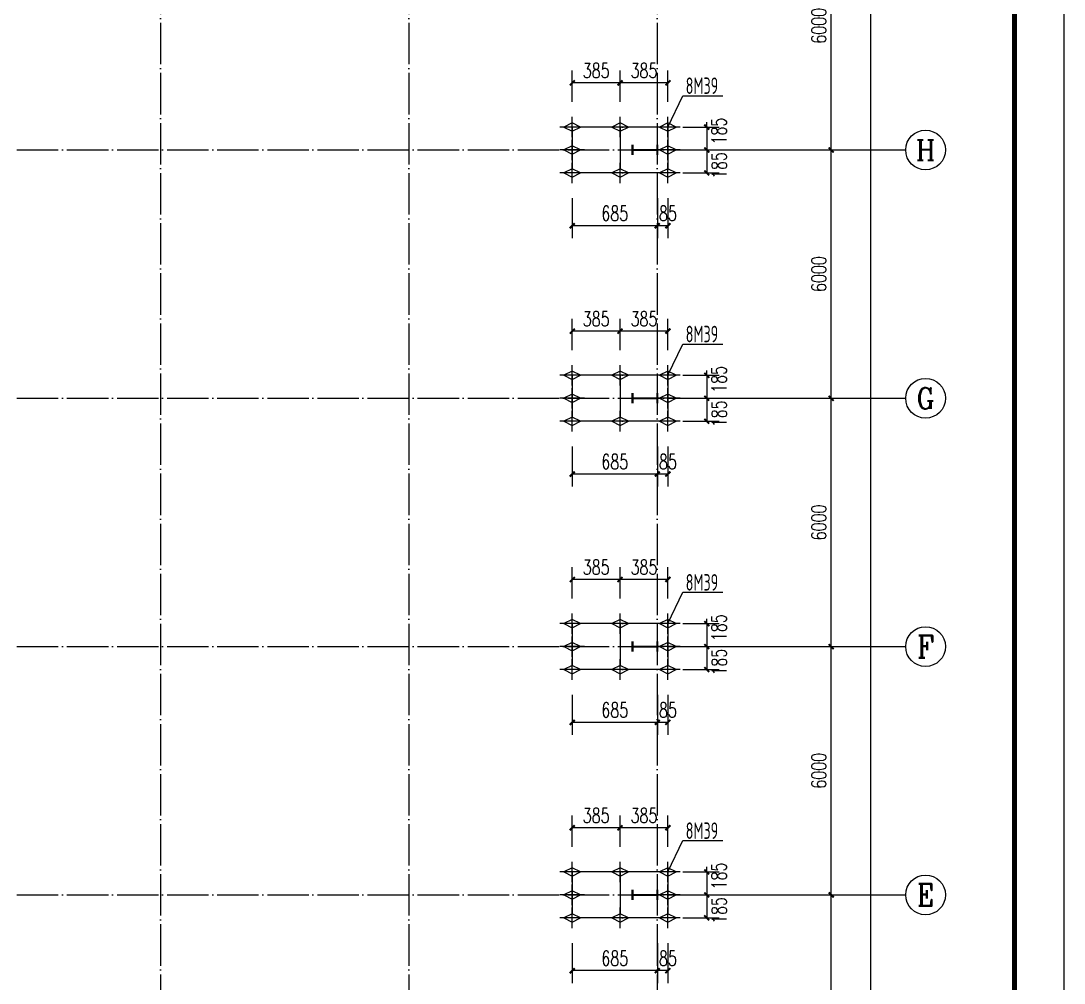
# Model space of a CAD drawing. Extents: x 14207793 to 14719554, y -1675802 to -1228715.
# Drawn here: x 14296405 to 14321605, y -1417182 to -1393930 of the extents above; entities that cross this region are included whole.
import ezdxf
from ezdxf.enums import TextEntityAlignment as Align

# ---------------------------------------------------------------- set-up
doc = ezdxf.new("R2010")
doc.units = 0
doc.header["$LTSCALE"] = 500
doc.header["$MEASUREMENT"] = 0
doc.linetypes.add('DOTE', pattern=[2.42, 2, -0.2, 0.02, -0.2])
doc.layers.get('0').update_dxf_attribs({"linetype": 'CONTINUOUS'})
doc.layers.get('DEFPOINTS').update_dxf_attribs({"color": 140, "linetype": 'CONTINUOUS'})
for name, color, linetype in [('AXIS', 3, 'CONTINUOUS'), ('AXIS_TEXT', 7, 'CONTINUOUS'), ('BOLT', 2, 'CONTINUOUS'), ('DIM', 3, 'CONTINUOUS'), ('DOTE', 8, 'DOTE'), ('PUB_TITLE', 4, 'CONTINUOUS')]:
    doc.layers.add(name, color=color, linetype=linetype)
doc.styles.add('_TCH_AXIS', font='COMPLEX', dxfattribs={"bigfont": 'GBCBIG'})
doc.styles.add('_TCH_DIM_T3', font='SIMPLEX', dxfattribs={"width": 0.705882, "bigfont": 'GBCBIG'})
doc.styles.add('COMPLEX', font='COMPLEX')
doc.styles.add('TSSD_REIN', font='Tssdeng.shx', dxfattribs={"width": 0.65, "bigfont": 'hztxt.shx'})
doc.dimstyles.new('_TCH_ARCH&&120', dxfattribs={"dimtxt": 357, "dimasz": 120, "dimexe": 300, "dimexo": 360, "dimgap": 120, "dimtad": 1, "dimdec": 0, "dimzin": 0, "dimdsep": 46, "dimtxsty": '_TCH_DIM_T3', "dimblk": 'ARCHTICK', "dimcen": 0.09, "dimclrt": 7, "dimazin": 2, "dimtfac": 1, "dimtdec": 0, "dimtix": 1, "dimtmove": 2, "dimatfit": 3, "dimfxl": 0, "dimtolj": 1, "dimtzin": 0, "dimarcsym": 0})

# ---------------------------------------------------------------- blocks, each defined once
blk = doc.blocks.new('_ArchTick')
at = {"color": 0, "linetype": 'ByBlock', "const_width": 0.4}
blk.add_lwpolyline([(-0.5, -0.5), (0.5, 0.5)], dxfattribs=at)
blk = doc.blocks.new('*D135')
at = {"layer": 'AXIS', "color": 0, "lineweight": -2}
for p, q in [((14313338.5228, -1415050), (14316278.5228, -1415050)), ((14315978.5228, -1421050), (14315978.5228, -1415050)), ((14313338.5228, -1421050), (14316278.5228, -1421050))]:
    blk.add_line(p, q, dxfattribs=at)
at = {"layer": 'DEFPOINTS', "color": 0}
for p in [(14312978.5228, -1415050), (14315978.5228, -1415050), (14312978.5228, -1421050)]:
    blk.add_point(p, dxfattribs=at)
at = {"layer": 'AXIS', "color": 0, "lineweight": -2, "xscale": 120, "yscale": 120, "zscale": 120}
for p, rotation in [((14315978.5228, -1415050), 90), ((14315978.5228, -1421050), 270)]:
    blk.add_blockref('_ArchTick', p, dxfattribs=dict(at, rotation=rotation))
at = {"layer": 'AXIS', "color": 7, "insert": (14315680.0228, -1418050), "char_height": 357, "attachment_point": 5, "rotation": 90, "style": '_TCH_DIM_T3'}
blk.add_mtext('\\A1;6000', dxfattribs=at)
blk = doc.blocks.new('*D136')
at = {"layer": 'AXIS', "color": 0, "lineweight": -2}
for p, q in [((14313338.5228, -1409050), (14316278.5228, -1409050)), ((14315978.5228, -1415050), (14315978.5228, -1409050)), ((14313338.5228, -1415050), (14316278.5228, -1415050))]:
    blk.add_line(p, q, dxfattribs=at)
at = {"layer": 'DEFPOINTS', "color": 0}
for p in [(14312978.5228, -1409050), (14315978.5228, -1409050), (14312978.5228, -1415050)]:
    blk.add_point(p, dxfattribs=at)
at = {"layer": 'AXIS', "color": 0, "lineweight": -2, "xscale": 120, "yscale": 120, "zscale": 120}
for p, rotation in [((14315978.5228, -1409050), 90), ((14315978.5228, -1415050), 270)]:
    blk.add_blockref('_ArchTick', p, dxfattribs=dict(at, rotation=rotation))
at = {"layer": 'AXIS', "color": 7, "insert": (14315680.0228, -1412050), "char_height": 357, "attachment_point": 5, "rotation": 90, "style": '_TCH_DIM_T3'}
blk.add_mtext('\\A1;6000', dxfattribs=at)
blk = doc.blocks.new('*D137')
at = {"layer": 'AXIS', "color": 0, "lineweight": -2}
for p, q in [((14313338.5228, -1403050), (14316278.5228, -1403050)), ((14315978.5228, -1409050), (14315978.5228, -1403050)), ((14313338.5228, -1409050), (14316278.5228, -1409050))]:
    blk.add_line(p, q, dxfattribs=at)
at = {"layer": 'DEFPOINTS', "color": 0}
for p in [(14312978.5228, -1403050), (14315978.5228, -1403050), (14312978.5228, -1409050)]:
    blk.add_point(p, dxfattribs=at)
at = {"layer": 'AXIS', "color": 0, "lineweight": -2, "xscale": 120, "yscale": 120, "zscale": 120}
for p, rotation in [((14315978.5228, -1403050), 90), ((14315978.5228, -1409050), 270)]:
    blk.add_blockref('_ArchTick', p, dxfattribs=dict(at, rotation=rotation))
at = {"layer": 'AXIS', "color": 7, "insert": (14315680.0228, -1406050), "char_height": 357, "attachment_point": 5, "rotation": 90, "style": '_TCH_DIM_T3'}
blk.add_mtext('\\A1;6000', dxfattribs=at)
blk = doc.blocks.new('*D138')
at = {"layer": 'AXIS', "color": 0, "lineweight": -2}
for p, q in [((14313338.5228, -1397050), (14316278.5228, -1397050)), ((14315978.5228, -1403050), (14315978.5228, -1397050)), ((14313338.5228, -1403050), (14316278.5228, -1403050))]:
    blk.add_line(p, q, dxfattribs=at)
at = {"layer": 'DEFPOINTS', "color": 0}
for p in [(14312978.5228, -1397050), (14315978.5228, -1397050), (14312978.5228, -1403050)]:
    blk.add_point(p, dxfattribs=at)
at = {"layer": 'AXIS', "color": 0, "lineweight": -2, "xscale": 120, "yscale": 120, "zscale": 120}
for p, rotation in [((14315978.5228, -1397050), 90), ((14315978.5228, -1403050), 270)]:
    blk.add_blockref('_ArchTick', p, dxfattribs=dict(at, rotation=rotation))
at = {"layer": 'AXIS', "color": 7, "insert": (14315680.0228, -1400050), "char_height": 357, "attachment_point": 5, "rotation": 90, "style": '_TCH_DIM_T3'}
blk.add_mtext('\\A1;6000', dxfattribs=at)
blk = doc.blocks.new('*D139')
at = {"layer": 'AXIS', "color": 0, "lineweight": -2}
for p, q in [((14313338.5228, -1391050), (14316278.5228, -1391050)), ((14315978.5228, -1397050), (14315978.5228, -1391050)), ((14313338.5228, -1397050), (14316278.5228, -1397050))]:
    blk.add_line(p, q, dxfattribs=at)
at = {"layer": 'DEFPOINTS', "color": 0}
for p in [(14312978.5228, -1391050), (14315978.5228, -1391050), (14312978.5228, -1397050)]:
    blk.add_point(p, dxfattribs=at)
at = {"layer": 'AXIS', "color": 0, "lineweight": -2, "xscale": 120, "yscale": 120, "zscale": 120}
for p, rotation in [((14315978.5228, -1391050), 90), ((14315978.5228, -1397050), 270)]:
    blk.add_blockref('_ArchTick', p, dxfattribs=dict(at, rotation=rotation))
at = {"layer": 'AXIS', "color": 7, "insert": (14315680.0228, -1394050), "char_height": 357, "attachment_point": 5, "rotation": 90, "style": '_TCH_DIM_T3'}
blk.add_mtext('\\A1;6000', dxfattribs=at)
blk = doc.blocks.new('*D150')
at = {"layer": 'AXIS', "color": 0, "lineweight": -2}
for p, q in [((14313338.5228, -1331050), (14317238.5228, -1331050)), ((14316938.5228, -1441450), (14316938.5228, -1331050)), ((14313338.5228, -1441450), (14317238.5228, -1441450))]:
    blk.add_line(p, q, dxfattribs=at)
at = {"layer": 'DEFPOINTS', "color": 0}
for p in [(14312978.5228, -1331050), (14316938.5228, -1331050), (14312978.5228, -1441450)]:
    blk.add_point(p, dxfattribs=at)
at = {"layer": 'AXIS', "color": 0, "lineweight": -2, "xscale": 120, "yscale": 120, "zscale": 120}
for p, rotation in [((14316938.5228, -1331050), 90), ((14316938.5228, -1441450), 270)]:
    blk.add_blockref('_ArchTick', p, dxfattribs=dict(at, rotation=rotation))
at = {"layer": 'AXIS', "color": 7, "insert": (14316640.0228, -1386250), "char_height": 357, "attachment_point": 5, "rotation": 90, "style": '_TCH_DIM_T3'}
blk.add_mtext('\\A1;110400', dxfattribs=at)
blk = doc.blocks.new('_AXISO')
blk.add_circle((0, 0), 0.5)
at = {"layer": 'AXIS_TEXT', "style": 'COMPLEX', "width": 1.041667}
blk.add_attdef('A', text='', height=0.56, dxfattribs=at).set_placement((-0.25, -0.28), (0.25, -0.28), align=Align.FIT)
blk = doc.blocks.new('A$C3FC647B0')
at = {"color": 6, "const_width": 50}
for points in [[(0, 125), (0, -125)], [(0, 0), (600, 0)], [(600, 125), (600, -125)]]:
    blk.add_lwpolyline(points, dxfattribs=at)
blk = doc.blocks.new('A$C373D4424')
at = {"layer": 'BOLT'}
for p, q in [((-300, 0), (300, 0)), ((0, -248), (0, 248))]:
    blk.add_line(p, q, dxfattribs=at)
blk.add_lwpolyline([(0, -100), (-200, 0), (0, 100), (200, 0)], close=True, dxfattribs=at)
blk = doc.blocks.new('*D1392')
at = {"layer": 'AXIS', "color": 0, "lineweight": -2}
for p, q in [((14312394, -1396495), (14313272, -1396495)), ((14312972, -1396495), (14312972, -1396375)), ((14312972, -1396495), (14312972, -1397050)), ((14312394, -1397050), (14313272, -1397050)), ((14312972, -1397050), (14312972, -1397170))]:
    blk.add_line(p, q, dxfattribs=at)
at = {"layer": 'DEFPOINTS', "color": 0}
for p in [(14312034, -1396495), (14312034, -1397050), (14312972, -1397050)]:
    blk.add_point(p, dxfattribs=at)
at = {"layer": 'AXIS', "color": 0, "lineweight": -2, "xscale": 120, "yscale": 120, "zscale": 120}
for p, rotation in [((14312972, -1396495), 270), ((14312972, -1397050), 90)]:
    blk.add_blockref('_ArchTick', p, dxfattribs=dict(at, rotation=rotation))
at = {"layer": 'AXIS', "color": 7, "insert": (14313267, -1396593), "char_height": 357, "attachment_point": 5, "rotation": 90, "style": '_TCH_DIM_T3'}
blk.add_mtext('\\A1;185', dxfattribs=at)
blk = doc.blocks.new('*D1393')
at = {"layer": 'AXIS', "color": 0, "lineweight": -2}
for p, q in [((14312394, -1397050), (14313272, -1397050)), ((14312972, -1397050), (14312972, -1397605)), ((14312394, -1397605), (14313272, -1397605))]:
    blk.add_line(p, q, dxfattribs=at)
at = {"layer": 'DEFPOINTS', "color": 0}
for p in [(14312034, -1397050), (14312034, -1397605), (14312972, -1397605)]:
    blk.add_point(p, dxfattribs=at)
at = {"layer": 'AXIS', "color": 0, "lineweight": -2, "xscale": 120, "yscale": 120, "zscale": 120}
for p, rotation in [((14312972, -1397050), 90), ((14312972, -1397605), 270)]:
    blk.add_blockref('_ArchTick', p, dxfattribs=dict(at, rotation=rotation))
at = {"layer": 'AXIS', "color": 7, "insert": (14313270, -1397425), "char_height": 357, "attachment_point": 5, "rotation": 90, "style": '_TCH_DIM_T3'}
blk.add_mtext('\\A1;185', dxfattribs=at)
blk = doc.blocks.new('*D1394')
at = {"layer": 'AXIS', "color": 0, "lineweight": -2}
for p, q in [((14311779, -1398212), (14311779, -1399180)), ((14312034, -1398212), (14312034, -1399180)), ((14312034, -1398880), (14311779, -1398880))]:
    blk.add_line(p, q, dxfattribs=at)
at = {"layer": 'DEFPOINTS', "color": 0}
for p in [(14311779, -1397852), (14312034, -1397852), (14311779, -1398880)]:
    blk.add_point(p, dxfattribs=at)
at = {"layer": 'AXIS', "color": 0, "lineweight": -2, "xscale": 120, "yscale": 120, "zscale": 120, "rotation": 180}
blk.add_blockref('_ArchTick', (14311779, -1398880), dxfattribs=at)
at = {"layer": 'AXIS', "color": 0, "lineweight": -2, "xscale": 120, "yscale": 120, "zscale": 120}
blk.add_blockref('_ArchTick', (14312034, -1398880), dxfattribs=at)
at = {"layer": 'AXIS', "color": 7, "insert": (14312034, -1398582), "char_height": 357, "attachment_point": 5, "style": '_TCH_DIM_T3'}
blk.add_mtext('\\A1;85', dxfattribs=at)
blk = doc.blocks.new('*D1395')
at = {"layer": 'AXIS', "color": 0, "lineweight": -2}
for p, q in [((14309724, -1398213), (14309724, -1399180)), ((14311779, -1398213), (14311779, -1399180)), ((14311779, -1398880), (14309724, -1398880))]:
    blk.add_line(p, q, dxfattribs=at)
at = {"layer": 'DEFPOINTS', "color": 0}
for p in [(14309724, -1397853), (14311779, -1397853), (14309724, -1398880)]:
    blk.add_point(p, dxfattribs=at)
at = {"layer": 'AXIS', "color": 0, "lineweight": -2, "xscale": 120, "yscale": 120, "zscale": 120, "rotation": 180}
blk.add_blockref('_ArchTick', (14309724, -1398880), dxfattribs=at)
at = {"layer": 'AXIS', "color": 0, "lineweight": -2, "xscale": 120, "yscale": 120, "zscale": 120}
blk.add_blockref('_ArchTick', (14311779, -1398880), dxfattribs=at)
at = {"layer": 'AXIS', "color": 7, "insert": (14310751, -1398582), "char_height": 357, "attachment_point": 5, "style": '_TCH_DIM_T3'}
blk.add_mtext('\\A1;685', dxfattribs=at)
blk = doc.blocks.new('*D1396')
at = {"layer": 'AXIS', "color": 0, "lineweight": -2}
for p, q in [((14310879, -1395888), (14310879, -1395128)), ((14312034, -1395888), (14312034, -1395128)), ((14312034, -1395428), (14310879, -1395428))]:
    blk.add_line(p, q, dxfattribs=at)
at = {"layer": 'DEFPOINTS', "color": 0}
for p in [(14310879, -1395428), (14310879, -1396248), (14312034, -1396248)]:
    blk.add_point(p, dxfattribs=at)
at = {"layer": 'AXIS', "color": 0, "lineweight": -2, "xscale": 120, "yscale": 120, "zscale": 120, "rotation": 180}
blk.add_blockref('_ArchTick', (14310879, -1395428), dxfattribs=at)
at = {"layer": 'AXIS', "color": 0, "lineweight": -2, "xscale": 120, "yscale": 120, "zscale": 120}
blk.add_blockref('_ArchTick', (14312034, -1395428), dxfattribs=at)
at = {"layer": 'AXIS', "color": 7, "insert": (14311456, -1395129), "char_height": 357, "attachment_point": 5, "style": '_TCH_DIM_T3'}
blk.add_mtext('\\A1;385', dxfattribs=at)
blk = doc.blocks.new('*D1397')
at = {"layer": 'AXIS', "color": 0, "lineweight": -2}
for p, q in [((14309724, -1395888), (14309724, -1395128)), ((14310879, -1395888), (14310879, -1395128)), ((14310879, -1395428), (14309724, -1395428))]:
    blk.add_line(p, q, dxfattribs=at)
at = {"layer": 'DEFPOINTS', "color": 0}
for p in [(14309724, -1395428), (14309724, -1396248), (14310879, -1396248)]:
    blk.add_point(p, dxfattribs=at)
at = {"layer": 'AXIS', "color": 0, "lineweight": -2, "xscale": 120, "yscale": 120, "zscale": 120, "rotation": 180}
blk.add_blockref('_ArchTick', (14309724, -1395428), dxfattribs=at)
at = {"layer": 'AXIS', "color": 0, "lineweight": -2, "xscale": 120, "yscale": 120, "zscale": 120}
blk.add_blockref('_ArchTick', (14310879, -1395428), dxfattribs=at)
at = {"layer": 'AXIS', "color": 7, "insert": (14310301, -1395129), "char_height": 357, "attachment_point": 5, "style": '_TCH_DIM_T3'}
blk.add_mtext('\\A1;385', dxfattribs=at)
blk = doc.blocks.new('*D1398')
at = {"layer": 'AXIS', "color": 0, "lineweight": -2}
for p, q in [((14312972, -1402495), (14312972, -1402375)), ((14312394, -1402495), (14313272, -1402495)), ((14312972, -1402495), (14312972, -1403050)), ((14312394, -1403050), (14313272, -1403050)), ((14312972, -1403050), (14312972, -1403170))]:
    blk.add_line(p, q, dxfattribs=at)
at = {"layer": 'DEFPOINTS', "color": 0}
for p in [(14312034, -1402495), (14312034, -1403050), (14312972, -1403050)]:
    blk.add_point(p, dxfattribs=at)
at = {"layer": 'AXIS', "color": 0, "lineweight": -2, "xscale": 120, "yscale": 120, "zscale": 120}
for p, rotation in [((14312972, -1402495), 270), ((14312972, -1403050), 90)]:
    blk.add_blockref('_ArchTick', p, dxfattribs=dict(at, rotation=rotation))
at = {"layer": 'AXIS', "color": 7, "insert": (14313267, -1402593), "char_height": 357, "attachment_point": 5, "rotation": 90, "style": '_TCH_DIM_T3'}
blk.add_mtext('\\A1;185', dxfattribs=at)
blk = doc.blocks.new('*D1399')
at = {"layer": 'AXIS', "color": 0, "lineweight": -2}
for p, q in [((14312394, -1403050), (14313272, -1403050)), ((14312972, -1403050), (14312972, -1403605)), ((14312394, -1403605), (14313272, -1403605))]:
    blk.add_line(p, q, dxfattribs=at)
at = {"layer": 'DEFPOINTS', "color": 0}
for p in [(14312034, -1403050), (14312034, -1403605), (14312972, -1403605)]:
    blk.add_point(p, dxfattribs=at)
at = {"layer": 'AXIS', "color": 0, "lineweight": -2, "xscale": 120, "yscale": 120, "zscale": 120}
for p, rotation in [((14312972, -1403050), 90), ((14312972, -1403605), 270)]:
    blk.add_blockref('_ArchTick', p, dxfattribs=dict(at, rotation=rotation))
at = {"layer": 'AXIS', "color": 7, "insert": (14313270, -1403425), "char_height": 357, "attachment_point": 5, "rotation": 90, "style": '_TCH_DIM_T3'}
blk.add_mtext('\\A1;185', dxfattribs=at)
blk = doc.blocks.new('*D1400')
at = {"layer": 'AXIS', "color": 0, "lineweight": -2}
for p, q in [((14311779, -1404212), (14311779, -1405180)), ((14312034, -1404212), (14312034, -1405180)), ((14312034, -1404880), (14311779, -1404880))]:
    blk.add_line(p, q, dxfattribs=at)
at = {"layer": 'DEFPOINTS', "color": 0}
for p in [(14311779, -1403852), (14312034, -1403852), (14311779, -1404880)]:
    blk.add_point(p, dxfattribs=at)
at = {"layer": 'AXIS', "color": 0, "lineweight": -2, "xscale": 120, "yscale": 120, "zscale": 120, "rotation": 180}
blk.add_blockref('_ArchTick', (14311779, -1404880), dxfattribs=at)
at = {"layer": 'AXIS', "color": 0, "lineweight": -2, "xscale": 120, "yscale": 120, "zscale": 120}
blk.add_blockref('_ArchTick', (14312034, -1404880), dxfattribs=at)
at = {"layer": 'AXIS', "color": 7, "insert": (14312034, -1404582), "char_height": 357, "attachment_point": 5, "style": '_TCH_DIM_T3'}
blk.add_mtext('\\A1;85', dxfattribs=at)
blk = doc.blocks.new('*D1401')
at = {"layer": 'AXIS', "color": 0, "lineweight": -2}
for p, q in [((14309724, -1404213), (14309724, -1405180)), ((14311779, -1404213), (14311779, -1405180)), ((14311779, -1404880), (14309724, -1404880))]:
    blk.add_line(p, q, dxfattribs=at)
at = {"layer": 'DEFPOINTS', "color": 0}
for p in [(14309724, -1403853), (14311779, -1403853), (14309724, -1404880)]:
    blk.add_point(p, dxfattribs=at)
at = {"layer": 'AXIS', "color": 0, "lineweight": -2, "xscale": 120, "yscale": 120, "zscale": 120, "rotation": 180}
blk.add_blockref('_ArchTick', (14309724, -1404880), dxfattribs=at)
at = {"layer": 'AXIS', "color": 0, "lineweight": -2, "xscale": 120, "yscale": 120, "zscale": 120}
blk.add_blockref('_ArchTick', (14311779, -1404880), dxfattribs=at)
at = {"layer": 'AXIS', "color": 7, "insert": (14310751, -1404582), "char_height": 357, "attachment_point": 5, "style": '_TCH_DIM_T3'}
blk.add_mtext('\\A1;685', dxfattribs=at)
blk = doc.blocks.new('*D1402')
at = {"layer": 'AXIS', "color": 0, "lineweight": -2}
for p, q in [((14310879, -1401888), (14310879, -1401128)), ((14312034, -1401888), (14312034, -1401128)), ((14312034, -1401428), (14310879, -1401428))]:
    blk.add_line(p, q, dxfattribs=at)
at = {"layer": 'DEFPOINTS', "color": 0}
for p in [(14310879, -1401428), (14310879, -1402248), (14312034, -1402248)]:
    blk.add_point(p, dxfattribs=at)
at = {"layer": 'AXIS', "color": 0, "lineweight": -2, "xscale": 120, "yscale": 120, "zscale": 120, "rotation": 180}
blk.add_blockref('_ArchTick', (14310879, -1401428), dxfattribs=at)
at = {"layer": 'AXIS', "color": 0, "lineweight": -2, "xscale": 120, "yscale": 120, "zscale": 120}
blk.add_blockref('_ArchTick', (14312034, -1401428), dxfattribs=at)
at = {"layer": 'AXIS', "color": 7, "insert": (14311456, -1401129), "char_height": 357, "attachment_point": 5, "style": '_TCH_DIM_T3'}
blk.add_mtext('\\A1;385', dxfattribs=at)
blk = doc.blocks.new('*D1403')
at = {"layer": 'AXIS', "color": 0, "lineweight": -2}
for p, q in [((14309724, -1401888), (14309724, -1401128)), ((14310879, -1401888), (14310879, -1401128)), ((14310879, -1401428), (14309724, -1401428))]:
    blk.add_line(p, q, dxfattribs=at)
at = {"layer": 'DEFPOINTS', "color": 0}
for p in [(14309724, -1401428), (14309724, -1402248), (14310879, -1402248)]:
    blk.add_point(p, dxfattribs=at)
at = {"layer": 'AXIS', "color": 0, "lineweight": -2, "xscale": 120, "yscale": 120, "zscale": 120, "rotation": 180}
blk.add_blockref('_ArchTick', (14309724, -1401428), dxfattribs=at)
at = {"layer": 'AXIS', "color": 0, "lineweight": -2, "xscale": 120, "yscale": 120, "zscale": 120}
blk.add_blockref('_ArchTick', (14310879, -1401428), dxfattribs=at)
at = {"layer": 'AXIS', "color": 7, "insert": (14310301, -1401129), "char_height": 357, "attachment_point": 5, "style": '_TCH_DIM_T3'}
blk.add_mtext('\\A1;385', dxfattribs=at)
blk = doc.blocks.new('*D1404')
at = {"layer": 'AXIS', "color": 0, "lineweight": -2}
for p, q in [((14312972, -1408495), (14312972, -1408375)), ((14312394, -1408495), (14313272, -1408495)), ((14312972, -1408495), (14312972, -1409050)), ((14312394, -1409050), (14313272, -1409050)), ((14312972, -1409050), (14312972, -1409170))]:
    blk.add_line(p, q, dxfattribs=at)
at = {"layer": 'DEFPOINTS', "color": 0}
for p in [(14312034, -1408495), (14312034, -1409050), (14312972, -1409050)]:
    blk.add_point(p, dxfattribs=at)
at = {"layer": 'AXIS', "color": 0, "lineweight": -2, "xscale": 120, "yscale": 120, "zscale": 120}
for p, rotation in [((14312972, -1408495), 270), ((14312972, -1409050), 90)]:
    blk.add_blockref('_ArchTick', p, dxfattribs=dict(at, rotation=rotation))
at = {"layer": 'AXIS', "color": 7, "insert": (14313267, -1408593), "char_height": 357, "attachment_point": 5, "rotation": 90, "style": '_TCH_DIM_T3'}
blk.add_mtext('\\A1;185', dxfattribs=at)
blk = doc.blocks.new('*D1405')
at = {"layer": 'AXIS', "color": 0, "lineweight": -2}
for p, q in [((14312394, -1409050), (14313272, -1409050)), ((14312972, -1409050), (14312972, -1409605)), ((14312394, -1409605), (14313272, -1409605))]:
    blk.add_line(p, q, dxfattribs=at)
at = {"layer": 'DEFPOINTS', "color": 0}
for p in [(14312034, -1409050), (14312034, -1409605), (14312972, -1409605)]:
    blk.add_point(p, dxfattribs=at)
at = {"layer": 'AXIS', "color": 0, "lineweight": -2, "xscale": 120, "yscale": 120, "zscale": 120}
for p, rotation in [((14312972, -1409050), 90), ((14312972, -1409605), 270)]:
    blk.add_blockref('_ArchTick', p, dxfattribs=dict(at, rotation=rotation))
at = {"layer": 'AXIS', "color": 7, "insert": (14313270, -1409425), "char_height": 357, "attachment_point": 5, "rotation": 90, "style": '_TCH_DIM_T3'}
blk.add_mtext('\\A1;185', dxfattribs=at)
blk = doc.blocks.new('*D1406')
at = {"layer": 'AXIS', "color": 0, "lineweight": -2}
for p, q in [((14311779, -1410212), (14311779, -1411180)), ((14312034, -1410212), (14312034, -1411180)), ((14312034, -1410880), (14311779, -1410880))]:
    blk.add_line(p, q, dxfattribs=at)
at = {"layer": 'DEFPOINTS', "color": 0}
for p in [(14311779, -1409852), (14312034, -1409852), (14311779, -1410880)]:
    blk.add_point(p, dxfattribs=at)
at = {"layer": 'AXIS', "color": 0, "lineweight": -2, "xscale": 120, "yscale": 120, "zscale": 120, "rotation": 180}
blk.add_blockref('_ArchTick', (14311779, -1410880), dxfattribs=at)
at = {"layer": 'AXIS', "color": 0, "lineweight": -2, "xscale": 120, "yscale": 120, "zscale": 120}
blk.add_blockref('_ArchTick', (14312034, -1410880), dxfattribs=at)
at = {"layer": 'AXIS', "color": 7, "insert": (14312034, -1410582), "char_height": 357, "attachment_point": 5, "style": '_TCH_DIM_T3'}
blk.add_mtext('\\A1;85', dxfattribs=at)
blk = doc.blocks.new('*D1407')
at = {"layer": 'AXIS', "color": 0, "lineweight": -2}
for p, q in [((14309724, -1410213), (14309724, -1411180)), ((14311779, -1410213), (14311779, -1411180)), ((14311779, -1410880), (14309724, -1410880))]:
    blk.add_line(p, q, dxfattribs=at)
at = {"layer": 'DEFPOINTS', "color": 0}
for p in [(14309724, -1409853), (14311779, -1409853), (14309724, -1410880)]:
    blk.add_point(p, dxfattribs=at)
at = {"layer": 'AXIS', "color": 0, "lineweight": -2, "xscale": 120, "yscale": 120, "zscale": 120, "rotation": 180}
blk.add_blockref('_ArchTick', (14309724, -1410880), dxfattribs=at)
at = {"layer": 'AXIS', "color": 0, "lineweight": -2, "xscale": 120, "yscale": 120, "zscale": 120}
blk.add_blockref('_ArchTick', (14311779, -1410880), dxfattribs=at)
at = {"layer": 'AXIS', "color": 7, "insert": (14310751, -1410582), "char_height": 357, "attachment_point": 5, "style": '_TCH_DIM_T3'}
blk.add_mtext('\\A1;685', dxfattribs=at)
blk = doc.blocks.new('*D1408')
at = {"layer": 'AXIS', "color": 0, "lineweight": -2}
for p, q in [((14310879, -1407888), (14310879, -1407128)), ((14312034, -1407888), (14312034, -1407128)), ((14312034, -1407428), (14310879, -1407428))]:
    blk.add_line(p, q, dxfattribs=at)
at = {"layer": 'DEFPOINTS', "color": 0}
for p in [(14310879, -1407428), (14310879, -1408248), (14312034, -1408248)]:
    blk.add_point(p, dxfattribs=at)
at = {"layer": 'AXIS', "color": 0, "lineweight": -2, "xscale": 120, "yscale": 120, "zscale": 120, "rotation": 180}
blk.add_blockref('_ArchTick', (14310879, -1407428), dxfattribs=at)
at = {"layer": 'AXIS', "color": 0, "lineweight": -2, "xscale": 120, "yscale": 120, "zscale": 120}
blk.add_blockref('_ArchTick', (14312034, -1407428), dxfattribs=at)
at = {"layer": 'AXIS', "color": 7, "insert": (14311456, -1407129), "char_height": 357, "attachment_point": 5, "style": '_TCH_DIM_T3'}
blk.add_mtext('\\A1;385', dxfattribs=at)
blk = doc.blocks.new('*D1409')
at = {"layer": 'AXIS', "color": 0, "lineweight": -2}
for p, q in [((14309724, -1407888), (14309724, -1407128)), ((14310879, -1407888), (14310879, -1407128)), ((14310879, -1407428), (14309724, -1407428))]:
    blk.add_line(p, q, dxfattribs=at)
at = {"layer": 'DEFPOINTS', "color": 0}
for p in [(14309724, -1407428), (14309724, -1408248), (14310879, -1408248)]:
    blk.add_point(p, dxfattribs=at)
at = {"layer": 'AXIS', "color": 0, "lineweight": -2, "xscale": 120, "yscale": 120, "zscale": 120, "rotation": 180}
blk.add_blockref('_ArchTick', (14309724, -1407428), dxfattribs=at)
at = {"layer": 'AXIS', "color": 0, "lineweight": -2, "xscale": 120, "yscale": 120, "zscale": 120}
blk.add_blockref('_ArchTick', (14310879, -1407428), dxfattribs=at)
at = {"layer": 'AXIS', "color": 7, "insert": (14310301, -1407129), "char_height": 357, "attachment_point": 5, "style": '_TCH_DIM_T3'}
blk.add_mtext('\\A1;385', dxfattribs=at)
blk = doc.blocks.new('*D1410')
at = {"layer": 'AXIS', "color": 0, "lineweight": -2}
for p, q in [((14312972, -1414495), (14312972, -1414375)), ((14312394, -1414495), (14313272, -1414495)), ((14312972, -1414495), (14312972, -1415050)), ((14312394, -1415050), (14313272, -1415050)), ((14312972, -1415050), (14312972, -1415170))]:
    blk.add_line(p, q, dxfattribs=at)
at = {"layer": 'DEFPOINTS', "color": 0}
for p in [(14312034, -1414495), (14312034, -1415050), (14312972, -1415050)]:
    blk.add_point(p, dxfattribs=at)
at = {"layer": 'AXIS', "color": 0, "lineweight": -2, "xscale": 120, "yscale": 120, "zscale": 120}
for p, rotation in [((14312972, -1414495), 270), ((14312972, -1415050), 90)]:
    blk.add_blockref('_ArchTick', p, dxfattribs=dict(at, rotation=rotation))
at = {"layer": 'AXIS', "color": 7, "insert": (14313267, -1414593), "char_height": 357, "attachment_point": 5, "rotation": 90, "style": '_TCH_DIM_T3'}
blk.add_mtext('\\A1;185', dxfattribs=at)
blk = doc.blocks.new('*D1411')
at = {"layer": 'AXIS', "color": 0, "lineweight": -2}
for p, q in [((14312394, -1415050), (14313272, -1415050)), ((14312972, -1415050), (14312972, -1415605)), ((14312394, -1415605), (14313272, -1415605))]:
    blk.add_line(p, q, dxfattribs=at)
at = {"layer": 'DEFPOINTS', "color": 0}
for p in [(14312034, -1415050), (14312034, -1415605), (14312972, -1415605)]:
    blk.add_point(p, dxfattribs=at)
at = {"layer": 'AXIS', "color": 0, "lineweight": -2, "xscale": 120, "yscale": 120, "zscale": 120}
for p, rotation in [((14312972, -1415050), 90), ((14312972, -1415605), 270)]:
    blk.add_blockref('_ArchTick', p, dxfattribs=dict(at, rotation=rotation))
at = {"layer": 'AXIS', "color": 7, "insert": (14313270, -1415425), "char_height": 357, "attachment_point": 5, "rotation": 90, "style": '_TCH_DIM_T3'}
blk.add_mtext('\\A1;185', dxfattribs=at)
blk = doc.blocks.new('*D1412')
at = {"layer": 'AXIS', "color": 0, "lineweight": -2}
for p, q in [((14311779, -1416212), (14311779, -1417180)), ((14312034, -1416212), (14312034, -1417180)), ((14312034, -1416880), (14311779, -1416880))]:
    blk.add_line(p, q, dxfattribs=at)
at = {"layer": 'DEFPOINTS', "color": 0}
for p in [(14311779, -1415852), (14312034, -1415852), (14311779, -1416880)]:
    blk.add_point(p, dxfattribs=at)
at = {"layer": 'AXIS', "color": 0, "lineweight": -2, "xscale": 120, "yscale": 120, "zscale": 120, "rotation": 180}
blk.add_blockref('_ArchTick', (14311779, -1416880), dxfattribs=at)
at = {"layer": 'AXIS', "color": 0, "lineweight": -2, "xscale": 120, "yscale": 120, "zscale": 120}
blk.add_blockref('_ArchTick', (14312034, -1416880), dxfattribs=at)
at = {"layer": 'AXIS', "color": 7, "insert": (14312034, -1416582), "char_height": 357, "attachment_point": 5, "style": '_TCH_DIM_T3'}
blk.add_mtext('\\A1;85', dxfattribs=at)
blk = doc.blocks.new('*D1413')
at = {"layer": 'AXIS', "color": 0, "lineweight": -2}
for p, q in [((14309724, -1416213), (14309724, -1417180)), ((14311779, -1416213), (14311779, -1417180)), ((14311779, -1416880), (14309724, -1416880))]:
    blk.add_line(p, q, dxfattribs=at)
at = {"layer": 'DEFPOINTS', "color": 0}
for p in [(14309724, -1415853), (14311779, -1415853), (14309724, -1416880)]:
    blk.add_point(p, dxfattribs=at)
at = {"layer": 'AXIS', "color": 0, "lineweight": -2, "xscale": 120, "yscale": 120, "zscale": 120, "rotation": 180}
blk.add_blockref('_ArchTick', (14309724, -1416880), dxfattribs=at)
at = {"layer": 'AXIS', "color": 0, "lineweight": -2, "xscale": 120, "yscale": 120, "zscale": 120}
blk.add_blockref('_ArchTick', (14311779, -1416880), dxfattribs=at)
at = {"layer": 'AXIS', "color": 7, "insert": (14310751, -1416582), "char_height": 357, "attachment_point": 5, "style": '_TCH_DIM_T3'}
blk.add_mtext('\\A1;685', dxfattribs=at)
blk = doc.blocks.new('*D1414')
at = {"layer": 'AXIS', "color": 0, "lineweight": -2}
for p, q in [((14310879, -1413888), (14310879, -1413128)), ((14312034, -1413888), (14312034, -1413128)), ((14312034, -1413428), (14310879, -1413428))]:
    blk.add_line(p, q, dxfattribs=at)
at = {"layer": 'DEFPOINTS', "color": 0}
for p in [(14310879, -1413428), (14310879, -1414248), (14312034, -1414248)]:
    blk.add_point(p, dxfattribs=at)
at = {"layer": 'AXIS', "color": 0, "lineweight": -2, "xscale": 120, "yscale": 120, "zscale": 120, "rotation": 180}
blk.add_blockref('_ArchTick', (14310879, -1413428), dxfattribs=at)
at = {"layer": 'AXIS', "color": 0, "lineweight": -2, "xscale": 120, "yscale": 120, "zscale": 120}
blk.add_blockref('_ArchTick', (14312034, -1413428), dxfattribs=at)
at = {"layer": 'AXIS', "color": 7, "insert": (14311456, -1413129), "char_height": 357, "attachment_point": 5, "style": '_TCH_DIM_T3'}
blk.add_mtext('\\A1;385', dxfattribs=at)
blk = doc.blocks.new('*D1415')
at = {"layer": 'AXIS', "color": 0, "lineweight": -2}
for p, q in [((14309724, -1413888), (14309724, -1413128)), ((14310879, -1413888), (14310879, -1413128)), ((14310879, -1413428), (14309724, -1413428))]:
    blk.add_line(p, q, dxfattribs=at)
at = {"layer": 'DEFPOINTS', "color": 0}
for p in [(14309724, -1413428), (14309724, -1414248), (14310879, -1414248)]:
    blk.add_point(p, dxfattribs=at)
at = {"layer": 'AXIS', "color": 0, "lineweight": -2, "xscale": 120, "yscale": 120, "zscale": 120, "rotation": 180}
blk.add_blockref('_ArchTick', (14309724, -1413428), dxfattribs=at)
at = {"layer": 'AXIS', "color": 0, "lineweight": -2, "xscale": 120, "yscale": 120, "zscale": 120}
blk.add_blockref('_ArchTick', (14310879, -1413428), dxfattribs=at)
at = {"layer": 'AXIS', "color": 7, "insert": (14310301, -1413129), "char_height": 357, "attachment_point": 5, "style": '_TCH_DIM_T3'}
blk.add_mtext('\\A1;385', dxfattribs=at)

msp = doc.modelspace()

# ---------------------------------------------------------------- linework, layer by layer
at = {"layer": 'AXIS'}
for p, q in [((14312978.52, -1397050), (14317778.52, -1397050)), ((14312978.52, -1403050), (14317778.52, -1403050)), ((14312978.52, -1409050), (14317778.52, -1409050)), ((14312978.52, -1415050), (14317778.52, -1415050))]:
    msp.add_line(p, q, dxfattribs=at)
at = {"layer": 'DIM'}
for points in [[(14312033.52, -1396495), (14312394.26, -1395738.38), (14312394.26, -1395738.38), (14313360.06, -1395738.38)], [(14312033.52, -1402495), (14312394.26, -1401738.38), (14312394.26, -1401738.38), (14313360.06, -1401738.38)], [(14312033.52, -1408495), (14312394.26, -1407738.38), (14312394.26, -1407738.38), (14313360.06, -1407738.38)], [(14312033.52, -1414495), (14312394.26, -1413738.38), (14312394.26, -1413738.38), (14313360.06, -1413738.38)]]:
    msp.add_lwpolyline(points, dxfattribs=at)
at = {"layer": 'DOTE'}
for p, q in [((14299778.52, -1329850), (14299778.52, -1442650)), ((14305778.52, -1329850), (14305778.52, -1442650)), ((14311778.52, -1329850), (14311778.52, -1442650)), ((14309723.52, -1396495), (14309723.52, -1397605)), ((14312033.52, -1396495), (14309723.52, -1396495)), ((14310878.52, -1396495), (14310878.52, -1397605)), ((14312033.52, -1396495), (14312033.52, -1397605)), ((14280578.52, -1397050), (14312978.52, -1397050)), ((14312033.52, -1397605), (14309723.52, -1397605)), ((14309723.52, -1402495), (14309723.52, -1403605)), ((14312033.52, -1402495), (14309723.52, -1402495)), ((14310878.52, -1402495), (14310878.52, -1403605)), ((14312033.52, -1402495), (14312033.52, -1403605)), ((14280578.52, -1403050), (14312978.52, -1403050)), ((14312033.52, -1403605), (14309723.52, -1403605)), ((14309723.52, -1408495), (14309723.52, -1409605)), ((14312033.52, -1408495), (14309723.52, -1408495)), ((14310878.52, -1408495), (14310878.52, -1409605)), ((14312033.52, -1408495), (14312033.52, -1409605)), ((14280578.52, -1409050), (14312978.52, -1409050)), ((14312033.52, -1409605), (14309723.52, -1409605)), ((14309723.52, -1414495), (14309723.52, -1415605)), ((14312033.52, -1414495), (14309723.52, -1414495)), ((14310878.52, -1414495), (14310878.52, -1415605)), ((14312033.52, -1414495), (14312033.52, -1415605)), ((14280578.52, -1415050), (14312978.52, -1415050)), ((14312033.52, -1415605), (14309723.52, -1415605))]:
    msp.add_line(p, q, dxfattribs=at)
at = {"layer": 'PUB_TITLE'}
msp.add_lwpolyline([(14321605, -1463372.5), (14321605, -1320692.5), (14271205, -1320692.5), (14271205, -1463372.5)], close=True, dxfattribs=at)
at = {"layer": 'PUB_TITLE', "const_width": 120}
msp.add_lwpolyline([(14320405, -1462172.5), (14320405, -1323692.5), (14272405, -1323692.5), (14272405, -1462172.5)], close=True, dxfattribs=at)

# ---------------------------------------------------------------- block references
at = {"color": 6, "xscale": -1}
for p in [(14309723.52, -1396495), (14310878.52, -1396495), (14312033.52, -1396495), (14309723.52, -1397050), (14312033.52, -1397050), (14309723.52, -1397605), (14310878.52, -1397605), (14312033.52, -1397605), (14309723.52, -1402495), (14310878.52, -1402495), (14312033.52, -1402495), (14309723.52, -1403050), (14312033.52, -1403050), (14309723.52, -1403605), (14310878.52, -1403605), (14312033.52, -1403605), (14309723.52, -1408495), (14310878.52, -1408495), (14312033.52, -1408495), (14309723.52, -1409050), (14312033.52, -1409050), (14309723.52, -1409605), (14310878.52, -1409605), (14312033.52, -1409605), (14309723.52, -1414495), (14310878.52, -1414495), (14312033.52, -1414495), (14309723.52, -1415050), (14312033.52, -1415050), (14309723.52, -1415605), (14310878.52, -1415605), (14312033.52, -1415605)]:
    msp.add_blockref('A$C373D4424', p, dxfattribs=at)
at = {"color": 6}
for p in [(14311178.52, -1397050), (14311178.52, -1403050), (14311178.52, -1409050), (14311178.52, -1415050)]:
    msp.add_blockref('A$C3FC647B0', p, dxfattribs=at)
at = {"layer": 'AXIS'}
ref = msp.add_blockref('_AXISO', (14318258.52, -1397050), dxfattribs=dict(at, xscale=960, yscale=960, zscale=960))
ref.add_attrib('A', 'H', dxfattribs={"layer": 'AXIS_TEXT', "height": 486.62, "style": '_TCH_AXIS'}).set_placement((14318026.8, -1397293.31), (14318490.25, -1397293.31), align=Align.FIT)
ref = msp.add_blockref('_AXISO', (14318258.52, -1403050), dxfattribs=dict(at, xscale=960, yscale=960, zscale=960))
ref.add_attrib('A', 'G', dxfattribs={"layer": 'AXIS_TEXT', "height": 510.22, "style": '_TCH_AXIS'}).set_placement((14318039.86, -1403305.11), (14318477.19, -1403305.11), align=Align.FIT)
ref = msp.add_blockref('_AXISO', (14318258.52, -1409050), dxfattribs=dict(at, xscale=960, yscale=960, zscale=960))
ref.add_attrib('A', 'F', dxfattribs={"layer": 'AXIS_TEXT', "height": 534.53, "style": '_TCH_AXIS'}).set_placement((14318054.89, -1409317.27), (14318462.15, -1409317.27), align=Align.FIT)
ref = msp.add_blockref('_AXISO', (14318258.52, -1415050), dxfattribs=dict(at, xscale=960, yscale=960, zscale=960))
ref.add_attrib('A', 'E', dxfattribs={"layer": 'AXIS_TEXT', "height": 534.53, "style": '_TCH_AXIS'}).set_placement((14318054.89, -1415317.27), (14318462.15, -1415317.27), align=Align.FIT)

# ---------------------------------------------------------------- texts
at = {"layer": 'DIM', "style": 'TSSD_REIN', "width": 0.65}
for p in [(14312856.69, -1395697.7), (14312856.69, -1401697.7), (14312856.69, -1407697.7), (14312856.69, -1413697.7)]:
    msp.add_text('8M39', height=400, dxfattribs=at).set_placement(p, align=Align.CENTER)

# ---------------------------------------------------------------- dimensions: what is measured, and where the dimension line sits
at = {"layer": 'AXIS'}
for p1, p2, distance, picture, middle in [((14312978.52, -1441450), (14312978.52, -1331050), -3960, '*D150', (14316640.02, -1386250)), ((14312978.52, -1397050), (14312978.52, -1391050), -3000, '*D139', (14315680.02, -1394050)), ((14312978.52, -1403050), (14312978.52, -1397050), -3000, '*D138', (14315680.02, -1400050)), ((14312978.52, -1409050), (14312978.52, -1403050), -3000, '*D137', (14315680.02, -1406050)), ((14312978.52, -1415050), (14312978.52, -1409050), -3000, '*D136', (14315680.02, -1412050)), ((14312978.52, -1421050), (14312978.52, -1415050), -3000, '*D135', (14315680.02, -1418050))]:
    dim = msp.add_aligned_dim(p1=p1, p2=p2, distance=distance, dimstyle='_TCH_ARCH&&120', dxfattribs=at)
    dim.commit()
    dim.dimension.update_dxf_attribs({"geometry": picture, "text_midpoint": middle})
for base, p1, p2, text, picture, middle in [((14309723.52, -1395427.71), (14310878.52, -1396247.5), (14309723.52, -1396247.5), '385', '*D1397', (14310301.02, -1395129.21)), ((14310878.52, -1395427.71), (14312033.52, -1396247.5), (14310878.52, -1396247.5), '385', '*D1396', (14311456.02, -1395129.21)), ((14309723.52, -1398880.29), (14311778.52, -1397852.5), (14309723.52, -1397852.5), '685', '*D1395', (14310751.02, -1398581.79)), ((14309723.52, -1401427.71), (14310878.52, -1402247.5), (14309723.52, -1402247.5), '385', '*D1403', (14310301.02, -1401129.21)), ((14310878.52, -1401427.71), (14312033.52, -1402247.5), (14310878.52, -1402247.5), '385', '*D1402', (14311456.02, -1401129.21)), ((14309723.52, -1404880.29), (14311778.52, -1403852.5), (14309723.52, -1403852.5), '685', '*D1401', (14310751.02, -1404581.79)), ((14309723.52, -1407427.71), (14310878.52, -1408247.5), (14309723.52, -1408247.5), '385', '*D1409', (14310301.02, -1407129.21)), ((14310878.52, -1407427.71), (14312033.52, -1408247.5), (14310878.52, -1408247.5), '385', '*D1408', (14311456.02, -1407129.21)), ((14309723.52, -1410880.29), (14311778.52, -1409852.5), (14309723.52, -1409852.5), '685', '*D1407', (14310751.02, -1410581.79)), ((14309723.52, -1413427.71), (14310878.52, -1414247.5), (14309723.52, -1414247.5), '385', '*D1415', (14310301.02, -1413129.21)), ((14310878.52, -1413427.71), (14312033.52, -1414247.5), (14310878.52, -1414247.5), '385', '*D1414', (14311456.02, -1413129.21)), ((14309723.52, -1416880.29), (14311778.52, -1415852.5), (14309723.52, -1415852.5), '685', '*D1413', (14310751.02, -1416581.79))]:
    dim = msp.add_linear_dim(base=base, p1=p1, p2=p2, angle=180, text=text, dimstyle='_TCH_ARCH&&120', dxfattribs=at)
    dim.commit()
    dim.dimension.update_dxf_attribs({"geometry": picture, "text_midpoint": middle})
for base, p1, p2, angle, text, picture, middle in [((14312971.54, -1397050), (14312033.52, -1396495), (14312033.52, -1397050), 90, '185', '*D1392', (14313266.91, -1396593.09)), ((14312971.54, -1397605), (14312033.52, -1397050), (14312033.52, -1397605), 90, '185', '*D1393', (14313270.04, -1397425.23)), ((14311778.52, -1398880.29), (14312033.52, -1397852.5), (14311778.52, -1397852.5), 180, '85', '*D1394', (14312033.52, -1398581.79)), ((14312971.54, -1403050), (14312033.52, -1402495), (14312033.52, -1403050), 90, '185', '*D1398', (14313266.91, -1402593.09)), ((14312971.54, -1403605), (14312033.52, -1403050), (14312033.52, -1403605), 90, '185', '*D1399', (14313270.04, -1403425.23)), ((14311778.52, -1404880.29), (14312033.52, -1403852.5), (14311778.52, -1403852.5), 180, '85', '*D1400', (14312033.52, -1404581.79)), ((14312971.54, -1409050), (14312033.52, -1408495), (14312033.52, -1409050), 90, '185', '*D1404', (14313266.91, -1408593.09)), ((14312971.54, -1409605), (14312033.52, -1409050), (14312033.52, -1409605), 90, '185', '*D1405', (14313270.04, -1409425.23)), ((14311778.52, -1410880.29), (14312033.52, -1409852.5), (14311778.52, -1409852.5), 180, '85', '*D1406', (14312033.52, -1410581.79)), ((14312971.54, -1415050), (14312033.52, -1414495), (14312033.52, -1415050), 90, '185', '*D1410', (14313266.91, -1414593.09)), ((14312971.54, -1415605), (14312033.52, -1415050), (14312033.52, -1415605), 90, '185', '*D1411', (14313270.04, -1415425.23)), ((14311778.52, -1416880.29), (14312033.52, -1415852.5), (14311778.52, -1415852.5), 180, '85', '*D1412', (14312033.52, -1416581.79))]:
    dim = msp.add_linear_dim(base=base, p1=p1, p2=p2, angle=angle, text=text, dimstyle='_TCH_ARCH&&120', dxfattribs=at)
    dim.commit()
    dim.dimension.update_dxf_attribs({"geometry": picture, "text_midpoint": middle, "dimtype": 160})

doc.saveas('drawing.dxf')
